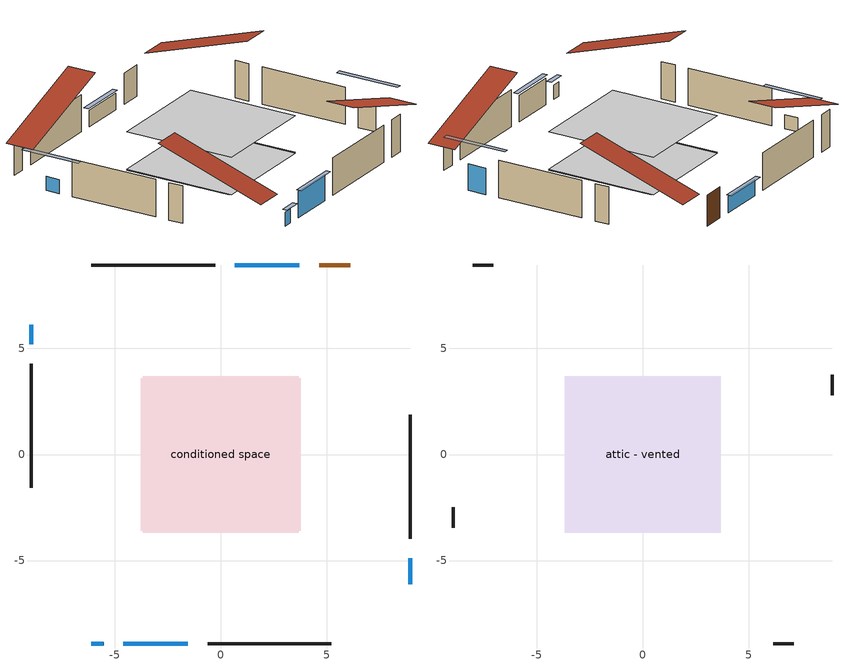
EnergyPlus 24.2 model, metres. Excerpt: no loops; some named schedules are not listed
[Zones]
conditioned space
 floor adiabatic (AdiabaticFloorConstruction): -3.68,-3.68 -3.68,3.68 3.68,3.68 3.68,-3.68 z0
 floor foundation (Slab1 construction): -3.77,-3.59 -3.77,3.59 3.77,3.59 3.77,-3.59 z0
 wall outside (AdiabaticWallConstruction 1): 6.11,8.93 4.63,8.93 z0:2.03
 wall outside (AdiabaticWallConstruction): -6.12,-8.93 -5.53,-8.93 / -8.93,6.12 -8.93,5.2 z0:0.92; 8.93,-6.11 8.93,-4.89 / -4.6,-8.93 -1.55,-8.93 z0:1.73; 3.71,8.93 0.66,8.93 z0:1.07
 wall outside (Wall1 construction): -0.27,8.93 -6.11,8.93 / -0.62,-8.93 5.22,-8.93 / -8.93,4.27 -8.93,-1.57 / 8.93,-3.97 8.93,1.87 z0:2.44
 window (WindowConstruction 4): -6.11,-8.93 -5.53,-8.93 z0:0.91
 window (WindowConstruction): 8.93,-6.11 8.93,-4.89 z0:1.73
 window (WindowConstruction 1): 3.71,8.93 0.66,8.93 z0:1.07
 window (WindowConstruction 2): -4.6,-8.93 -1.55,-8.93 z0:1.73
 window (WindowConstruction 3): -8.93,6.11 -8.93,5.2 z0:0.91
 door (Door): 6.11,8.93 4.64,8.93 z0:2.03
 ceiling adiabatic (AdiabaticFloorConstruction): 3.68,-3.68 3.68,3.68 -3.68,3.68 -3.68,-3.68 z0
attic - vented
 floor to conditioned space (Floor1 construction Reversed): -3.68,-3.68 -3.68,3.68 3.68,3.68 3.68,-3.68 z2.44
 wall outside (Wall2 construction): -7.04,8.93 -8,8.93 / 6.15,-8.93 7.11,-8.93 / -8.93,-2.5 -8.93,-3.46 / 8.93,2.8 8.93,3.77 z0:2.44
 roof outside (Roof1 construction): 7.04,8.93,2.44 7.04,1.76,4.83 8.93,1.76,4.83 8.93,8.93,2.44; -7.04,-8.93,2.44 -7.04,-1.76,4.83 -8.93,-1.76,4.83 -8.93,-8.93,2.44; -8.93,7.04,2.44 -1.76,7.04,4.83 -1.76,8.93,4.83 -8.93,8.93,2.44; 8.93,-7.04,2.44 1.76,-7.04,4.83 1.76,-8.93,4.83 8.93,-8.93,2.44
shading: -5.23,-8.93 -6.41,-8.93 -6.41,-9.23 -5.23,-9.23 z1.21; 8.93,-3.37 8.93,-7.63 9.23,-7.63 9.23,-3.37 z3.25; 0.51,8.93 3.86,8.93 3.86,9.23 0.51,9.23 z1.22; -1.4,-8.93 -4.75,-8.93 -4.75,-9.23 -1.4,-9.23 z1.88; -8.93,3.68 -8.93,7.63 -9.23,7.63 -9.23,3.68 z2.44
[Building]
Building 1: Terrain=Suburbs
[Site:Location]
Halifax Intl AP_NS: Latitude {deg}=44.88; Longitude {deg}=-63.51; Time Zone {hr}=-4; Elevation {m}=145; Keep Site Location Information=Yes
[Site:GroundTemperature:Shallow]
3.15511, 1.33576, 1.19006, 2.05344, 5.51939, 8.9692, 11.96, 13.8546, 14.0156, 12.4746, 9.56009, 6.2161
[Site:WaterMainsTemperature]
Calculation Method=Schedule; Temperature Schedule=mains temperature schedule
[Material] Roughness=Rough; Thermal Absorptance=0.9
Name | Thickness {m} | Conductivity {W/m-K} | Density {kg/m3} | Specific Heat {J/kg-K} | Solar Absorptance | Visible Absorptance
asphalt or fiberglass shingles | 0.00635 | 0.162714 | 1121.4 | 1465.45 | 0.4 | 0.4
ceiling loosefill ins | 0.169333 | 0.0480833 | 16.02 | 1046.75 | 0.7 | 0.7
ceiling stud and cavity | 0.1397 | 0.455953 | 65.682 | 1177.47 | 0.7 | 0.7
concrete 4.0 in. | 0.1016 | 1.803125 | 2242.8 | 837.4 | 0.7 | 0.7
door material | 0.04445 | 0.0451087 | 512.64 | 1214.23 | 0.7 | 0.7
floor covering | 0.0127 | 0.0433444 | 54.468 | 1339.84 | 0.6 | 0.6
floor rigid ins; wall rigid ins 1 | 0.512978 | 0.029427 | 32.04 | 1214.23 | 0.7 | 0.7
floor stud and cavity | 0.1397 | 1.75129 | 37.0049 | 1207.88 | 0.7 | 0.7
furniture material conditioned space 1 | 0.1524 | 0.115458 | 640.8 | 1214.23 | 0.6 | 0.6
gypsum board | 0.0127 | 0.160291 | 801 | 837.4 | 0.6 | 0.6
interior vertical ins | 0.025908 | 0.029427 | 32.04 | 1214.23 | 0.7 | 0.7
osb sheathing 0.5 in. | 0.0127 | 0.115458 | 512.64 | 1214.23 | 0.7 | 0.7
osb sheathing 0.75 in. | 0.01905 | 0.115458 | 512.64 | 1214.23 | 0.7 | 0.7
slab rigid ins | 0.0619403 | 0.029427 | 32.04 | 1214.23 | 0.7 | 0.7
wall rigid ins | 0.051816 | 0.029427 | 32.04 | 1214.23 | 0.7 | 0.7
wall stud and cavity | 0.1397 | 0.10224 | 139.0536 | 1170.24 | 0.7 | 0.7
wall stud and cavity 1 | 0.0889 | 6.1454 | 50.32683 | 1063.81 | 0.6 | 0.6
wall stud and cavity 2 | 0.0889 | 0.380278 | 52.3479 | 1209.89 | 0.7 | 0.7
wall stud and cavity 3 | 0.0889 | 0.391764 | 83.0341 | 1211.67 | 0.7 | 0.7
wood siding | 0.0254 | 0.102417 | 544.68 | 1172.36 | 0.4 | 0.4
wood siding 1 | 0.00254 | 0.102417 | 544.68 | 1172.36 | 0.4 | 0.4
wood siding 2; wood siding 3 | 0.0254 | 0.102417 | 544.68 | 1172.36 | 0.7 | 0.7
[WindowMaterial:SimpleGlazingSystem]
Name | U-Factor {W/m2-K} | Solar Heat Gain Coefficient
WindowMaterial | 2.11392 | 0.64
WindowMaterial 1 | 2.91792 | 0.67
WindowMaterial 2 | 2.086665 | 0.64
WindowMaterial 3 | 2.95029 | 0.64
WindowMaterial 4 | 2.98209 | 0.6
[Construction]
AdiabaticFloorConstruction: floor stud and cavity, floor rigid ins, osb sheathing 0.75 in., floor covering
AdiabaticWallConstruction: wood siding 2, wall rigid ins 1, wall stud and cavity 2, gypsum board
AdiabaticWallConstruction 1: wood siding 3, wall rigid ins 1, wall stud and cavity 2, gypsum board
Door: door material
Floor1 construction Reversed: gypsum board, ceiling stud and cavity, ceiling loosefill ins
furniture construction conditioned space 1: furniture material conditioned space 1
PartitionWallConstruction: gypsum board, wall stud and cavity 3, gypsum board
Roof1 construction: asphalt or fiberglass shingles
Slab1 construction: slab rigid ins, concrete 4.0 in.
Wall1 construction: wood siding, wall rigid ins, osb sheathing 0.5 in., wall stud and cavity, gypsum board
Wall2 construction: wood siding 1, wall stud and cavity 1
WindowConstruction: WindowMaterial
WindowConstruction 1: WindowMaterial 1
WindowConstruction 2: WindowMaterial 2
WindowConstruction 3: WindowMaterial 3
WindowConstruction 4: WindowMaterial 4
[Zone] Multiplier=1; Part of Total Floor Area=Yes
Name | Volume {m3}
attic - vented | 21.0479
conditioned space | 132.2
[Space]
Name | Zone | Volume {m3}
attic - vented 1 | attic - vented | 21.0479
conditioned space 1 | conditioned space | 132.2
[ZoneInfiltration:EffectiveLeakageArea]
infil attic - vented 1: Zone or Space=attic - vented 1; Schedule=Always On Discrete; Effective Air Leakage Area {cm2}=1942.57; Stack Coefficient=0.00033582; Wind Coefficient=1.23815e-05
[ZoneMixing]
whole house fan mix: Zone or Space=attic - vented; Schedule=Always On Continuous; Design Flow Rate Calculation Method=Flow/Zone; Design Flow Rate {m3/s}=0; Source Zone or Space=conditioned space
[SurfaceProperty:ExposedFoundationPerimeter]
Slab1: Exposed Perimeter Calculation Method=TotalExposedPerimeter; Total Exposed Perimeter {m}=29.465
[InternalMass] Zone or ZoneList=conditioned space; Space or SpaceList=conditioned space 1
Name | Construction | Surface Area {m2}
furniture mass conditioned space 1 | furniture construction conditioned space 1 | 43.3719
partition wall mass | PartitionWallConstruction | 108.43
[Lights]
interior lighting: Zone or ZoneList or Space or SpaceList=conditioned space 1; Schedule=interior lighting schedule; Design Level Calculation Method=LightingLevel; Lighting Level {W}=343.2; Return Air Fraction=0; Fraction Radiant=0.6; Fraction Visible=0.2; Fraction Replaceable=1
[People]
occupants: Zone or ZoneList or Space or SpaceList=conditioned space 1; Number of People Schedule=occupants schedule; Number of People Calculation Method=People; Number of People=3; Fraction Radiant=0.314171; Sensible Heat Fraction=0.56303; Activity Level Schedule=occupants activity schedule; Carbon Dioxide Generation Rate {m3/s-W}=0; Enable ASHRAE 55 Comfort Warnings=No; Mean Radiant Temperature Calculation Type=EnclosureAveraged
[ElectricEquipment] Zone or ZoneList or Space or SpaceList=conditioned space 1; Design Level Calculation Method=EquipmentLevel
Name | Schedule | Design Level {W} | Fraction Latent | Fraction Radiant | Fraction Lost
clothes dryer | clothes dryer schedule | 140.772 | 0.015 | 0.081 | 0.85
clothes washer | clothes washer schedule | 32.1985 | 0.03 | 0.162 | 0.7
cooking range | cooking range schedule | 215.147 | 0.08 | 0.432 | 0.2
dishwasher | dishwasher schedule | 66.8632 | 0.3 | 0.18 | 0.4
fridge | fridge schedule | 72.9452 | 0 | 0.6 | 0
mech vent bath fan 0 | mech vent bath fan 0 schedule | 50.2 | 0 | 0 | 1
mech vent house fan | mech vent house fan schedule | 0 | 0 | 0 | 1
mech vent house fan cfis | mech vent house fan cfis schedule | 0 | 0 | 0 | 0
mech vent range fan 0 | mech vent range fan 0 schedule | 57 | 0 | 0 | 1
misc plug loads | misc plug loads schedule | 494.7 | 0.045 | 0.513 | 0.1
whole house fan | Always On Discrete | 0 | 0 | 0 | 1
[OtherEquipment] Zone or ZoneList or Space or SpaceList=conditioned space 1; Design Level Calculation Method=EquipmentLevel
Name | Fuel Type | Schedule | Design Level {W} | Fraction Latent | Fraction Radiant | Fraction Lost
clothes dryer 1 | Electricity | clothes dryer schedule | 0 | 0.015 | 0.081 | 0.85
cooking range 1 | Electricity | cooking range schedule | 0 | 0.08 | 0.432 | 0.2
general water use latent | None | general water use schedule | 62.594 | 1 | 0 | 0
general water use sensible | None | general water use schedule | -61.6891 | 0 | 0.6 | 0
mech vent house fan latent load | None | Always On Discrete | 0 | 1 | 0 | 0
mech vent house fan sensible load | None | Always On Discrete | 0 | 0 | 0 | 0
water heater energy adjustment1 | Electricity | Always On Discrete | 0.01 | 0 | 0 | 1
[ZoneInfiltration:DesignFlowRate] Zone or ZoneList or Space or SpaceList=conditioned space 1; Schedule=Always On Discrete; Design Flow Rate Calculation Method=Flow/Zone; Design Flow Rate {m3/s}=0
infil flow; natural vent flow; whole house fan flow
[ZoneControl:Thermostat]
conditioned space Thermostat: Zone or ZoneList=conditioned space; Control Type Schedule=conditioned space Thermostat Schedule; Control 1=conditioned space temperature setpoint; Temperature Difference Between Cutout And Setpoint {deltaC}=0
[ZoneHVAC:Baseboard:Convective:Electric]
electric baseboard: Availability Schedule=Always On Discrete; Heating Design Capacity {W}=5139.59; Efficiency=1
[Zone equipment]
conditioned space: electric baseboard
[Foundation:Kiva]
Foundation Kiva 1: Initial Indoor Air Temperature {C}=18; Interior Vertical Insulation Material=interior vertical ins; Interior Vertical Insulation Depth {m}=0.1016; Wall Height Above Grade {m}=0.1016; Wall Depth Below Slab {m}=0.2032
[Foundation:Kiva:Settings]
Soil Conductivity {W/m-K}=0.849921; Soil Density {kg/m3}=1842.3; Soil Specific Heat {J/kg-K}=418.7; Ground Solar Absorptivity=0.9; Ground Thermal Absorptivity=0.9; Ground Surface Roughness {m}=0.03; Far-Field Width {m}=40; Deep-Ground Boundary Condition=ZeroFlux; Deep-Ground Depth {m}=40; Minimum Cell Dimension {m}=0.2; Maximum Cell Growth Coefficient=3; Simulation Timestep=Timestep
[Exterior:Lights]
exterior lighting: Schedule=exterior lighting schedule; Design Level {W}=75.6
[EnergyManagementSystem:GlobalVariable]
infil_program_Qfan
infil_program_Qinf
natural_vent_program_Qnv
natural_vent_program_Qwhf
[EnergyManagementSystem:Sensor]
Name | Output:Variable or Output:Meter Index Key | Output:Variable or Output:Meter
airflow_gain | infil flow | Infiltration Sensible Heat Gain Energy
airflow_gain_1 | natural vent flow | Infiltration Sensible Heat Gain Energy
airflow_gain_2 | whole house fan flow | Infiltration Sensible Heat Gain Energy
airflow_loss | infil flow | Infiltration Sensible Heat Loss Energy
airflow_loss_1 | natural vent flow | Infiltration Sensible Heat Loss Energy
airflow_loss_2 | whole house fan flow | Infiltration Sensible Heat Loss Energy
clg_load_cond |  | Cooling:EnergyTransfer:Zone:CONDITIONED SPACE
clg_sp_s; clg_sp_s_1 | cooling setpoint | Schedule Value
clothes_dryer_exhaust_0_sch_s | clothes dryer exhaust 0 schedule | Schedule Value
conditioned_space_clg_unmet_s | conditioned space | Zone Cooling Setpoint Not Met Time
conditioned_space_htg_unmet_s | conditioned space | Zone Heating Setpoint Not Met Time
cool_season | cooling season schedule | Schedule Value
fridge_tin_s; tin_s; tin_s_1 | conditioned space | Zone Mean Air Temperature
htg_load_cond |  | Heating:EnergyTransfer:Zone:CONDITIONED SPACE
htg_sp_s; htg_sp_s_1 | heating setpoint | Schedule Value
ig_ee_conv | clothes dryer | Electric Equipment Convective Heating Energy
ig_ee_conv_2 | cooking range | Electric Equipment Convective Heating Energy
ig_ee_conv_4 | fridge | Electric Equipment Convective Heating Energy
ig_ee_conv_5 | misc plug loads | Electric Equipment Convective Heating Energy
ig_ee_conv_6 | whole house fan | Electric Equipment Convective Heating Energy
ig_ee_rad | clothes dryer | Electric Equipment Radiant Heating Energy
ig_ee_rad_2 | cooking range | Electric Equipment Radiant Heating Energy
ig_ee_rad_4 | fridge | Electric Equipment Radiant Heating Energy
ig_ee_rad_5 | misc plug loads | Electric Equipment Radiant Heating Energy
ig_ee_rad_6 | whole house fan | Electric Equipment Radiant Heating Energy
ig_lgt_conv | interior lighting | Lights Convective Heating Energy
ig_lgt_rad | interior lighting | Lights Radiant Heating Energy
ig_lgt_vis | interior lighting | Lights Visible Radiation Heating Energy
ig_oe_conv | clothes dryer 1 | Other Equipment Convective Heating Energy
ig_oe_conv_1 | cooking range 1 | Other Equipment Convective Heating Energy
ig_oe_conv_2 | general water use latent | Other Equipment Convective Heating Energy
ig_oe_conv_3 | general water use sensible | Other Equipment Convective Heating Energy
ig_oe_conv_4 | water heater energy adjustment1 | Other Equipment Convective Heating Energy
ig_oe_rad | clothes dryer 1 | Other Equipment Radiant Heating Energy
ig_oe_rad_1 | cooking range 1 | Other Equipment Radiant Heating Energy
ig_oe_rad_2 | general water use latent | Other Equipment Radiant Heating Energy
ig_oe_rad_3 | general water use sensible | Other Equipment Radiant Heating Energy
ig_oe_rad_4 | water heater energy adjustment1 | Other Equipment Radiant Heating Energy
ig_ppl_conv | occupants | People Convective Heating Energy
ig_ppl_rad | occupants | People Radiant Heating Energy
im_conv | furniture mass conditioned space 1 | Surface Inside Face Convection Heat Gain Energy
im_conv_1 | partition wall mass | Surface Inside Face Convection Heat Gain Energy
im_ig | furniture mass conditioned space 1 | Surface Inside Face Internal Gains Radiation Heat Gain Energy
im_ig_1 | partition wall mass | Surface Inside Face Internal Gains Radiation Heat Gain Energy
im_lgt | furniture mass conditioned space 1 | Surface Inside Face Lights Radiation Heat Gain Energy
im_lgt_1 | partition wall mass | Surface Inside Face Lights Radiation Heat Gain Energy
im_sol | furniture mass conditioned space 1 | Surface Inside Face Solar Radiation Heat Gain Energy
im_sol_1 | partition wall mass | Surface Inside Face Solar Radiation Heat Gain Energy
im_surf | furniture mass conditioned space 1 | Surface Inside Face Net Surface Thermal Radiation Heat Gain Energy
im_surf_1 | partition wall mass | Surface Inside Face Net Surface Thermal Radiation Heat Gain Energy
mech_vent_bath_fan_0_sch_s | mech vent bath fan 0 schedule | Schedule Value
mech_vent_range_fan_0_sch_s | mech vent range fan 0 schedule | Schedule Value
mv_conv | mech vent bath fan 0 | Electric Equipment Convective Heating Energy
mv_conv_1 | mech vent house fan | Electric Equipment Convective Heating Energy
mv_conv_2 | mech vent house fan cfis | Electric Equipment Convective Heating Energy
mv_conv_3 | mech vent range fan 0 | Electric Equipment Convective Heating Energy
mv_conv_4 | mech vent house fan latent load | Other Equipment Convective Heating Energy
mv_conv_5 | mech vent house fan sensible load | Other Equipment Convective Heating Energy
mv_rad | mech vent bath fan 0 | Electric Equipment Radiant Heating Energy
mv_rad_1 | mech vent house fan | Electric Equipment Radiant Heating Energy
mv_rad_2 | mech vent house fan cfis | Electric Equipment Radiant Heating Energy
mv_rad_3 | mech vent range fan 0 | Electric Equipment Radiant Heating Energy
mv_rad_4 | mech vent house fan latent load | Other Equipment Radiant Heating Energy
mv_rad_5 | mech vent house fan sensible load | Other Equipment Radiant Heating Energy
natural_vent_s | natural vent schedule | Schedule Value
out_pb_s |  | Site Outdoor Air Barometric Pressure
out_wt_s |  | Site Outdoor Air Humidity Ratio
site_vw_s |  | Site Wind Speed
ss_back_out | Window1 | Surface Window Shortwave from Zone Back Out Window Heat Transfer Rate
ss_back_out_1 | Window2 | Surface Window Shortwave from Zone Back Out Window Heat Transfer Rate
ss_back_out_2 | Window3 | Surface Window Shortwave from Zone Back Out Window Heat Transfer Rate
ss_back_out_3 | Window5 | Surface Window Shortwave from Zone Back Out Window Heat Transfer Rate
ss_back_out_4 | Window7 | Surface Window Shortwave from Zone Back Out Window Heat Transfer Rate
ss_conv | Door1 | Surface Inside Face Convection Heat Gain Energy
ss_conv_1 | Window1 | Surface Inside Face Convection Heat Gain Energy
ss_conv_2 | Window2 | Surface Inside Face Convection Heat Gain Energy
ss_conv_3 | Window3 | Surface Inside Face Convection Heat Gain Energy
ss_conv_4 | Window5 | Surface Inside Face Convection Heat Gain Energy
ss_conv_5 | Window7 | Surface Inside Face Convection Heat Gain Energy
ss_ig | Door1 | Surface Inside Face Internal Gains Radiation Heat Gain Energy
ss_ig_1 | Window1 | Surface Inside Face Internal Gains Radiation Heat Gain Energy
ss_ig_2 | Window2 | Surface Inside Face Internal Gains Radiation Heat Gain Energy
ss_ig_3 | Window3 | Surface Inside Face Internal Gains Radiation Heat Gain Energy
ss_ig_4 | Window5 | Surface Inside Face Internal Gains Radiation Heat Gain Energy
ss_ig_5 | Window7 | Surface Inside Face Internal Gains Radiation Heat Gain Energy
ss_lgt | Door1 | Surface Inside Face Lights Radiation Heat Gain Energy
ss_sol | Door1 | Surface Inside Face Solar Radiation Heat Gain Energy
ss_surf | Door1 | Surface Inside Face Net Surface Thermal Radiation Heat Gain Energy
ss_surf_1 | Window1 | Surface Inside Face Net Surface Thermal Radiation Heat Gain Energy
ss_surf_2 | Window2 | Surface Inside Face Net Surface Thermal Radiation Heat Gain Energy
ss_surf_3 | Window3 | Surface Inside Face Net Surface Thermal Radiation Heat Gain Energy
ss_surf_4 | Window5 | Surface Inside Face Net Surface Thermal Radiation Heat Gain Energy
ss_surf_5 | Window7 | Surface Inside Face Net Surface Thermal Radiation Heat Gain Energy
ss_trans_in | Window1 | Surface Window Transmitted Solar Radiation Rate
ss_trans_in_1 | Window2 | Surface Window Transmitted Solar Radiation Rate
ss_trans_in_2 | Window3 | Surface Window Transmitted Solar Radiation Rate
ss_trans_in_3 | Window5 | Surface Window Transmitted Solar Radiation Rate
ss_trans_in_4 | Window7 | Surface Window Transmitted Solar Radiation Rate
ss_trans_out | Window1 | Surface Inside Face Initial Transmitted Diffuse Transmitted Out Window Solar Radiation Rate
ss_trans_out_1 | Window2 | Surface Inside Face Initial Transmitted Diffuse Transmitted Out Window Solar Radiation Rate
ss_trans_out_2 | Window3 | Surface Inside Face Initial Transmitted Diffuse Transmitted Out Window Solar Radiation Rate
ss_trans_out_3 | Window5 | Surface Inside Face Initial Transmitted Diffuse Transmitted Out Window Solar Radiation Rate
ss_trans_out_4 | Window7 | Surface Inside Face Initial Transmitted Diffuse Transmitted Out Window Solar Radiation Rate
s_conv | Floor1 | Surface Inside Face Convection Heat Gain Energy
s_conv_1 | inferred conditioned ceiling | Surface Inside Face Convection Heat Gain Energy
s_conv_2 | inferred conditioned floor | Surface Inside Face Convection Heat Gain Energy
s_conv_3 | Slab1 | Surface Inside Face Convection Heat Gain Energy
s_conv_4 | Wall1:0 | Surface Inside Face Convection Heat Gain Energy
s_conv_5 | Wall1:180 | Surface Inside Face Convection Heat Gain Energy
s_conv_6 | Wall1:270 | Surface Inside Face Convection Heat Gain Energy
s_conv_7 | Wall1:90 | Surface Inside Face Convection Heat Gain Energy
s_ig | Floor1 | Surface Inside Face Internal Gains Radiation Heat Gain Energy
s_ig_1 | inferred conditioned ceiling | Surface Inside Face Internal Gains Radiation Heat Gain Energy
s_ig_2 | inferred conditioned floor | Surface Inside Face Internal Gains Radiation Heat Gain Energy
s_ig_3 | Slab1 | Surface Inside Face Internal Gains Radiation Heat Gain Energy
s_ig_4 | Wall1:0 | Surface Inside Face Internal Gains Radiation Heat Gain Energy
s_ig_5 | Wall1:180 | Surface Inside Face Internal Gains Radiation Heat Gain Energy
s_ig_6 | Wall1:270 | Surface Inside Face Internal Gains Radiation Heat Gain Energy
s_ig_7 | Wall1:90 | Surface Inside Face Internal Gains Radiation Heat Gain Energy
s_lgt | Floor1 | Surface Inside Face Lights Radiation Heat Gain Energy
s_lgt_1 | inferred conditioned ceiling | Surface Inside Face Lights Radiation Heat Gain Energy
s_lgt_2 | inferred conditioned floor | Surface Inside Face Lights Radiation Heat Gain Energy
s_lgt_3 | Slab1 | Surface Inside Face Lights Radiation Heat Gain Energy
s_lgt_4 | Wall1:0 | Surface Inside Face Lights Radiation Heat Gain Energy
s_lgt_5 | Wall1:180 | Surface Inside Face Lights Radiation Heat Gain Energy
s_lgt_6 | Wall1:270 | Surface Inside Face Lights Radiation Heat Gain Energy
s_lgt_7 | Wall1:90 | Surface Inside Face Lights Radiation Heat Gain Energy
s_sol | Floor1 | Surface Inside Face Solar Radiation Heat Gain Energy
s_sol_1 | inferred conditioned ceiling | Surface Inside Face Solar Radiation Heat Gain Energy
s_sol_2 | inferred conditioned floor | Surface Inside Face Solar Radiation Heat Gain Energy
s_sol_3 | Slab1 | Surface Inside Face Solar Radiation Heat Gain Energy
s_sol_4 | Wall1:0 | Surface Inside Face Solar Radiation Heat Gain Energy
s_sol_5 | Wall1:180 | Surface Inside Face Solar Radiation Heat Gain Energy
s_sol_6 | Wall1:270 | Surface Inside Face Solar Radiation Heat Gain Energy
s_sol_7 | Wall1:90 | Surface Inside Face Solar Radiation Heat Gain Energy
s_surf | Floor1 | Surface Inside Face Net Surface Thermal Radiation Heat Gain Energy
s_surf_1 | inferred conditioned ceiling | Surface Inside Face Net Surface Thermal Radiation Heat Gain Energy
s_surf_2 | inferred conditioned floor | Surface Inside Face Net Surface Thermal Radiation Heat Gain Energy
s_surf_3 | Slab1 | Surface Inside Face Net Surface Thermal Radiation Heat Gain Energy
s_surf_4 | Wall1:0 | Surface Inside Face Net Surface Thermal Radiation Heat Gain Energy
s_surf_5 | Wall1:180 | Surface Inside Face Net Surface Thermal Radiation Heat Gain Energy
s_surf_6 | Wall1:270 | Surface Inside Face Net Surface Thermal Radiation Heat Gain Energy
s_surf_7 | Wall1:90 | Surface Inside Face Net Surface Thermal Radiation Heat Gain Energy
tout_s | conditioned space | Zone Outdoor Air Drybulb Temperature
win_s | conditioned space | Zone Air Humidity Ratio
[EnergyManagementSystem:Actuator]
Name | Actuated Component Unique | Actuated Component Type | Actuated Component Control Type
fridge_schedule_act | fridge schedule | Schedule:Constant | Schedule Value
infil_flow_act | infil flow | Zone Infiltration | Air Exchange Flow Rate
mech_vent_house_fan_cfis_act | mech vent house fan cfis | ElectricEquipment | Electricity Rate
mech_vent_house_fan_latent_load_act | mech vent house fan latent load | OtherEquipment | Power Level
mech_vent_house_fan_sensible_load_act | mech vent house fan sensible load | OtherEquipment | Power Level
natural_vent_flow_act | natural vent flow | Zone Infiltration | Air Exchange Flow Rate
water_heater_ec_adj_act | water heater energy adjustment1 | OtherEquipment | Power Level
whole_house_fan_act | whole house fan | ElectricEquipment | Electricity Rate
whole_house_fan_flow_act | whole house fan flow | Zone Infiltration | Air Exchange Flow Rate
whole_house_fan_mix_act | whole house fan mix | ZoneMixing | Air Exchange Flow Rate
